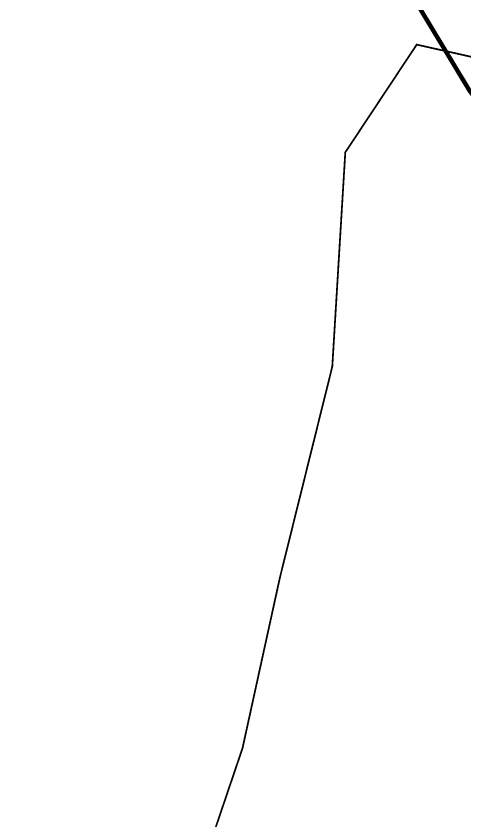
# Model space of a CAD drawing. Header units: metres. Extents: x 561401 to 594056, y 8460144 to 8508504.
# Drawn here: x 572083 to 572133.7, y 8467948.8 to 8468039.8 of the extents above; entities that cross this region are included whole.
import ezdxf

# ---------------------------------------------------------------- set-up
doc = ezdxf.new("R2010")
doc.units = ezdxf.units.M
doc.layers.add('1.1. DERECHO DE VIA', color=230, linetype='Continuous')
doc.layers.add('1.2. AFECTADOS BASE GRAFICA ESTATAL NO INSCRITO', color=30, linetype='Continuous')

msp = doc.modelspace()

# ---------------------------------------------------------------- linework, layer by layer
at = {"layer": '1.1. DERECHO DE VIA', "color": 230, "linetype": 'Continuous', "lineweight": 40, "ltscale": 0.2, "const_width": 0.5}
msp.add_lwpolyline([(572134.329, 8467736.665), (572122.686, 8467752.917), (572110.558, 8467768.82), (572098.386, 8467784.69), (572087.643, 8467801.482), (572083.22, 8467820.375), (572087.89, 8467839.315), (572097.196, 8467857.004), (572107.078, 8467874.392), (572116.96, 8467891.78), (572126.843, 8467909.168), (572136.725, 8467926.556), (572146.607, 8467943.944), (572156.342, 8467961.414), (572161.756, 8467980.251), (572157.562, 8467999.01), (572146.641, 8468015.648), (572134.283, 8468031.373), (572124.002, 8468048.398)], dxfattribs=at)
at = {"layer": '1.2. AFECTADOS BASE GRAFICA ESTATAL NO INSCRITO', "color": 64, "linetype": 'Continuous', "lineweight": -3, "const_width": 0.2}
msp.add_lwpolyline([(572192.45, 8468028.771), (572179.215, 8468023.568), (572166.804, 8468016.753), (572160.901, 8468016.099), (572153.115, 8468024.569), (572142.098, 8468033.523), (572128.288, 8468036.605), (572120.209, 8468024.422), (572118.739, 8468000.2), (572112.808, 8467976.331), (572108.582, 8467957.058), (572097.465, 8467924.261), (572093.192, 8467910.877), (572088.216, 8467895.289), (572084.674, 8467878.594)], dxfattribs=at)

doc.saveas('drawing.dxf')
